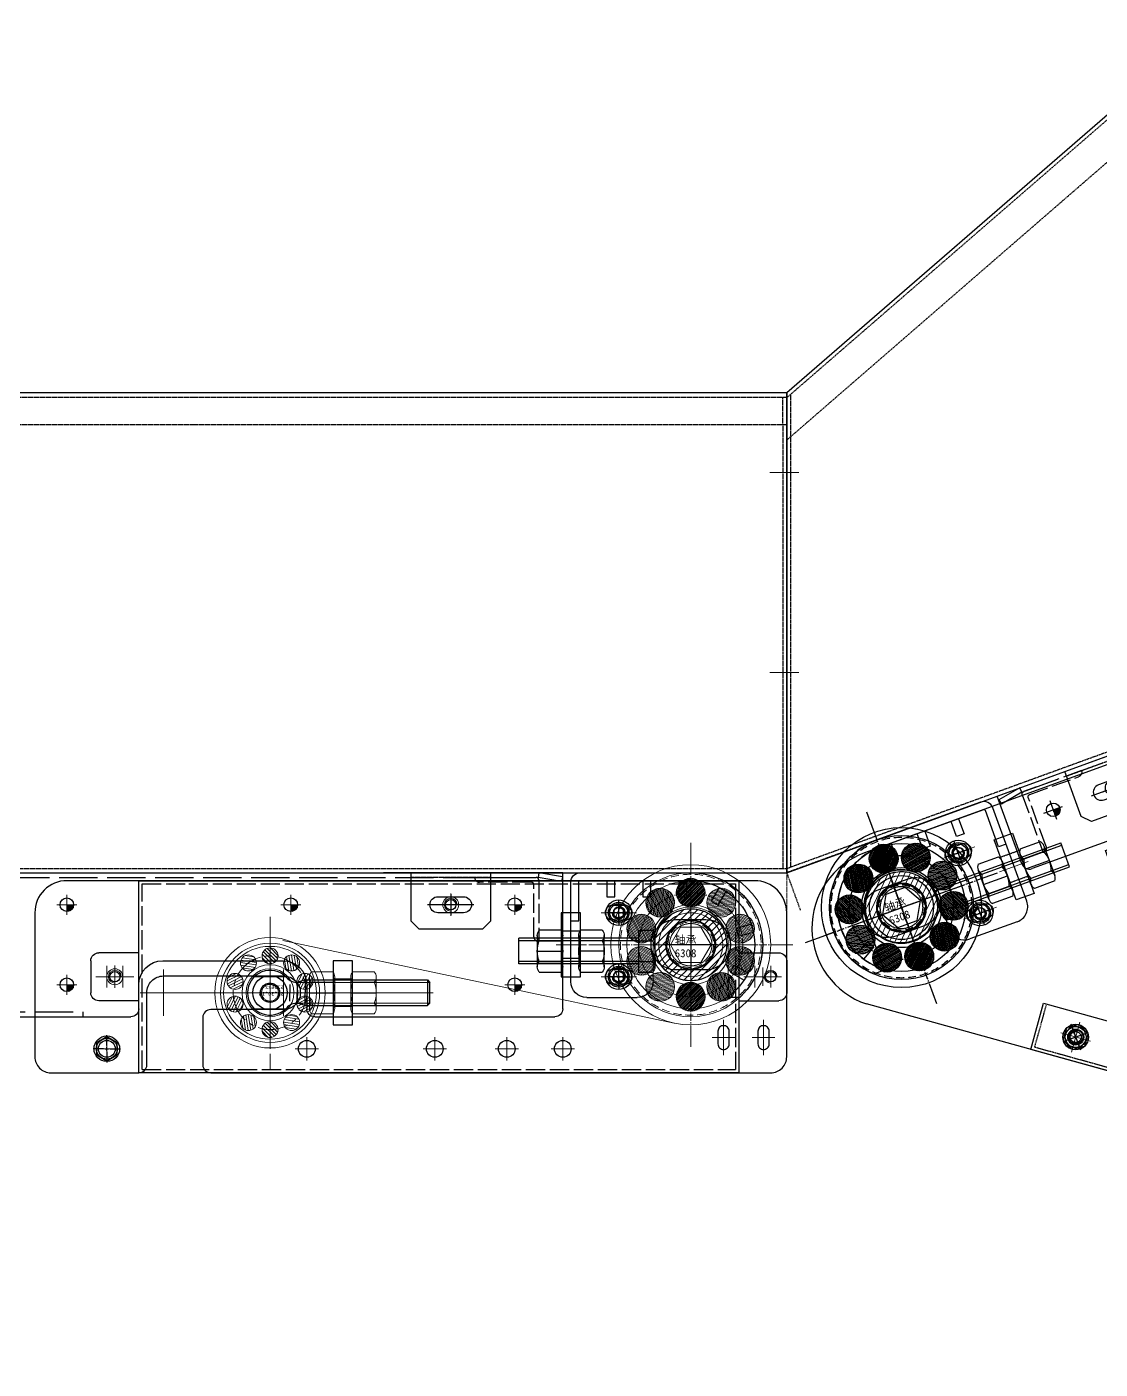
# Model space of a CAD drawing. Header units: millimetres. Extents: x 845401 to 948039, y 511594 to 550263.
# Drawn here: x 897468 to 898139, y 524000 to 524838 of the extents above; entities that cross this region are included whole.
import ezdxf

# ---------------------------------------------------------------- set-up
doc = ezdxf.new("R2010")
doc.units = ezdxf.units.MM
for name, pattern in [('ACAD_ISO02W100', [15, 12, -3]), ('CENTER', [0]), ('CENTER1', [28, 25, -1, 1, -1]), ('CENTER2', [28.575, 19.05, -3.175, 3.175, -3.175]), ('CENTERX2', [4, 2.5, -0.5, 0.5, -0.5]), ('DASHED', [0.75, 0.5, -0.25]), ('DASHED2', [0.375, 0.25, -0.125]), ('HIDDEN', [0.375, 0.25, -0.125])]:
    doc.linetypes.add(name, pattern=pattern)
for name, color, linetype in [('00', 7, 'Continuous'), ('1轮廓实线层', 7, 'Continuous'), ('21', 1, 'Continuous'), ('2细线层', 4, 'Continuous'), ('3中心线层', 1, 'CENTER'), ('CL', 7, 'Continuous'), ('虚线', 4, 'ACAD_ISO02W100')]:
    doc.layers.add(name, color=color, linetype=linetype)
for name, color, linetype, lineweight in [('A-剖-0.10mm.......SECT-L01', 255, 'Continuous', 18), ('中心线', 1, 'CENTER', 9), ('剖面线', 6, 'Continuous', 15), ('粗实线', 7, 'Continuous', 30), ('细实线', 2, 'Continuous', 18)]:
    doc.layers.add(name, color=color, linetype=linetype, lineweight=lineweight)

# ---------------------------------------------------------------- blocks, each defined once
blk = doc.blocks.new('G$C56B2856F')
at = {"linetype": 'ByBlock', "lineweight": -2}
h = blk.add_hatch(dxfattribs=at)
h.set_pattern_fill('ANSI31', color=0, scale=0.2, style=0)
h.set_pattern_definition([(45, (-3782.49265, -49905.5814), (-0.449012806, 0.449012806), [])])
h.paths.add_polyline_path([(4.25, 0), (0, 0), (0, -4.25, 0.414214)])
at = {"color": 1, "linetype": 'CENTER', "lineweight": -2, "ltscale": 3}
for p, q in [((-6.25, 0), (6.25, 0)), ((0, 6.25), (0, -6.25))]:
    blk.add_line(p, q, dxfattribs=at)
at = {"color": 0, "linetype": 'ByBlock', "lineweight": -2}
blk.add_circle((0, 0), 4.25, dxfattribs=at)
blk = doc.blocks.new('G$C93B904BA')
at = {"color": 1, "linetype": 'CENTER', "lineweight": -2, "ltscale": 3}
for p, q in [((-7, 0), (7, 0)), ((0, 7), (0, -7))]:
    blk.add_line(p, q, dxfattribs=at)
at = {"color": 0, "linetype": 'ByBlock', "lineweight": -2}
blk.add_circle((0, 0), 5, dxfattribs=at)
blk = doc.blocks.new('A$C09AA00CB')
blk.add_circle((9, 9), 4.4)
at = {"layer": '2细线层'}
blk.add_arc((9, 9), 6, 160.14479, 98.74616, dxfattribs=at)
at = {"layer": '3中心线层'}
for p, q in [((9, 0), (9, 17.99)), ((17.99, 9), (0, 9))]:
    blk.add_line(p, q, dxfattribs=at)
blk = doc.blocks.new('A$C58936E23')
at = {"color": 0, "linetype": 'ByBlock', "lineweight": -2}
for p, q in [((676, 248), (676, 272)), ((560, 226.91), (560, 238)), ((600, 226.91), (600, 238))]:
    blk.add_line(p, q, dxfattribs=at)
blk.add_lwpolyline([(859, 90), (865, 90), (865, 65), (859, 65)], close=True, dxfattribs=at)
for centre in [(420, 35), (500, 35)]:
    blk.add_circle(centre, 5, dxfattribs=at)
for centre, radius, start, end in [((50, 295), 50, 90.00588, 231.40902), ((580, 180), 51, 113.08877, 66.91123)]:
    blk.add_arc(centre, radius, start, end, dxfattribs=at)
at = {"color": 0, "linetype": 'ByBlock'}
for centre, start, end in [((671, 272), 0, 90), ((671, 248), 270, 0), ((555, 238), 0, 90), ((605, 238), 90, 180)]:
    blk.add_arc(centre, 5, start, end, dxfattribs=at)
at = {"layer": '中心线', "color": 1, "linetype": 'CENTER2', "ltscale": 8}
for p, q in [((210, 335.77), (210, 324.23)), ((560, 335.77), (560, 324.23)), ((105, 318), (105, 332)), ((204.23, 330), (215.76, 330)), ((554.23, 330), (565.76, 330)), ((60, 286.5), (60, 323.5)), ((94, 325), (116, 325)), ((32, 305), (88, 305)), ((125.23, 305), (144.17, 305)), ((105, 278), (105, 292)), ((94, 285), (116, 285)), ((245.23, 260), (216.73, 260)), ((680.77, 260), (709.26, 260)), ((765.01, 175.99), (765.01, 110.09)), ((420, 27.75), (420, 42.25)), ((500, 27.75), (500, 42.25)), ((427.25, 35), (412.75, 35)), ((507.25, 35), (492.75, 35))]:
    blk.add_line(p, q, dxfattribs=at)
at = {"layer": '中心线', "color": 1, "linetype": 'CENTER2', "ltscale": 15}
for p, q in [((680, 260), (248, 260)), ((580, 115.26), (580, 244.74)), ((644.73, 180), (515.26, 180)), ((900, 144.99), (734, 144.99))]:
    blk.add_line(p, q, dxfattribs=at)
at = {"layer": '粗实线'}
for p, q in [((900, 345), (50, 345)), ((900, 180.99), (900, 345)), ((256, 277), (671, 277)), ((251, 248), (251, 272)), ((350, 20), (18.81, 255.92)), ((555, 243), (256, 243)), ((671, 243), (605, 243)), ((765, 170.99), (890, 170.99)), ((765, 118.99), (890, 118.99)), ((900, 20), (900, 108.99)), ((350, 20), (900, 20))]:
    blk.add_line(p, q, dxfattribs=at)
for points in [[(109, 320.5), (101, 320.5, -0.414214), (96.5, 325, -0.414214), (101, 329.5), (109, 329.5, -0.414214), (113.5, 325, -0.414214)], [(50.5, 320.5), (69.5, 320.5, -0.414214), (85, 305, -0.414214), (69.5, 289.5), (50.5, 289.5, -0.414214), (35, 305, -0.414214)], [(109, 280.5), (101, 280.5, -0.414214), (96.5, 285, -0.414214), (101, 289.5), (109, 289.5, -0.414214), (113.5, 285, -0.414214)]]:
    blk.add_lwpolyline(points, format="xyb", close=True, dxfattribs=at)
for points in [[(129, 325), (141, 325), (141, 285), (129, 285)], [(192, 294.99), (198, 294.99), (198, 269.99), (192, 269.99)], [(235, 290), (223, 290), (223, 230), (235, 230)], [(691, 290), (703, 290), (703, 230), (691, 230)], [(859, 260), (865, 260), (865, 235), (859, 235)]]:
    blk.add_lwpolyline(points, close=True, dxfattribs=at)
at = {"layer": '粗实线', "linetype": 'CENTER1'}
for centre in [(210, 330), (560, 330)]:
    blk.add_circle(centre, 3.25, dxfattribs=at)
at = {"layer": '粗实线'}
for centre, radius, start, end in [((256, 272), 5, 90, 180), ((256, 248), 5, 180, 270), ((890, 180.99), 10, 270, 0), ((765, 144.99), 26, 90, 270), ((890, 108.99), 10, 0, 90)]:
    blk.add_arc(centre, radius, start, end, dxfattribs=at)
at = {"layer": '细实线', "linetype": 'CENTER1'}
for centre in [(210, 330), (560, 330)]:
    blk.add_arc(centre, 4, 180, 90, dxfattribs=at)
at = {"layer": '虚线', "linetype": 'DASHED', "ltscale": 0.5}
for p, q in [((129, 313.5), (141, 313.5)), ((129, 296.5), (141, 296.5)), ((223, 271), (235, 271)), ((703, 271), (691, 271)), ((223, 249), (235, 249)), ((703, 249), (691, 249))]:
    blk.add_line(p, q, dxfattribs=at)
at = {"color": 0, "linetype": 'ByBlock', "lineweight": -2, "extrusion": (0, 0, -1), "xscale": -1, "zscale": -1}
for name, p in [('G$C56B2856F', (-170, 330)), ('G$C56B2856F', (-450, 330)), ('G$C56B2856F', (-730, 330)), ('G$C56B2856F', (-850, 330)), ('G$C56B2856F', (-730, 280)), ('G$C56B2856F', (-850, 280)), ('G$C93B904BA', (-885, 225)), ('G$C93B904BA', (-134.72, 191.77)), ('G$C93B904BA', (-338.34, 46.72)), ('G$C93B904BA', (-885, 45)), ('G$C93B904BA', (-590, 35)), ('G$C93B904BA', (-840, 35))]:
    blk.add_blockref(name, p, dxfattribs=at)
at = {"color": 0, "linetype": 'ByBlock', "lineweight": -2}
for p in [(716.02, 176), (796.02, 176), (716.02, 96), (796.02, 96)]:
    blk.add_blockref('A$C09AA00CB', p, dxfattribs=at)
blk = doc.blocks.new('*U1538')
for p, q in [((-15.9, -9.81), (-15.9, 9.81)), ((-14.71, 13.09), (-1.19, 13.09)), ((0, 9.81), (0, -9.81)), ((-14.71, 6.54), (-1.19, 6.54)), ((-14.71, -6.54), (-1.19, -6.54)), ((-1.19, -13.08), (-14.71, -13.08))]:
    blk.add_line(p, q)
for centre, radius, start, end in [((-10.82, 9.81), 5.08, 139.9424, 220.0576), ((-5.08, 9.81), 5.08, 319.9424, 40.0576), ((2.64, 0), 18.54, 159.34022, 200.65978), ((-18.54, 0), 18.54, 339.34022, 20.65978), ((-10.82, -9.81), 5.08, 139.9424, 220.0576), ((-5.08, -9.81), 5.08, 319.9424, 40.0576)]:
    blk.add_arc(centre, radius, start, end)
at = {"layer": '3中心线层'}
blk.add_line((-15.9, 0), (0, 0), dxfattribs=at)
blk = doc.blocks.new('*U1539')
for p, q in [((0, -9.81), (0, 9.81)), ((1.19, 13.08), (14.71, 13.08)), ((15.9, 9.81), (15.9, -9.81)), ((14.71, 6.54), (1.19, 6.54)), ((14.71, -6.54), (1.19, -6.54)), ((14.71, -13.09), (1.19, -13.09))]:
    blk.add_line(p, q)
for centre, radius, start, end in [((5.08, 9.81), 5.08, 139.9424, 220.0576), ((10.82, 9.81), 5.08, 319.9424, 40.0576), ((18.54, 0), 18.54, 159.34022, 200.65978), ((-2.64, 0), 18.54, 339.34022, 20.65978), ((5.08, -9.81), 5.08, 139.9424, 220.0576), ((10.82, -9.81), 5.08, 319.9424, 40.0576)]:
    blk.add_arc(centre, radius, start, end)
at = {"layer": '3中心线层'}
blk.add_line((15.9, 0), (0, 0), dxfattribs=at)
blk = doc.blocks.new('*U1540')
at = {"layer": '1轮廓实线层'}
for p, q in [((-10, 9.81), (-10, 0)), ((0, 13.08), (-8.5, 13.08)), ((0, -13.09), (0, 13.08)), ((-10, 0), (-10, -9.81)), ((0, 6.54), (-8.5, 6.54)), ((0, 8), (75, 8)), ((0, -8), (0, 8)), ((75, -8), (75, 8)), ((0, -6.54), (-8.5, -6.54)), ((0, -8), (75, -8)), ((0, -13.09), (-8.5, -13.09))]:
    blk.add_line(p, q, dxfattribs=at)
for centre, radius, start, end in [((-5.68, 9.81), 4.32, 130.73327, 229.26673), ((5.02, 0), 15.02, 154.17392, 205.82608), ((-5.68, -9.81), 4.32, 130.73327, 229.26673)]:
    blk.add_arc(centre, radius, start, end, dxfattribs=at)
at = {"layer": '2细线层'}
for p, q in [((0, 6.4), (75, 6.4)), ((0, -6.4), (75, -6.4))]:
    blk.add_line(p, q, dxfattribs=at)
blk = doc.blocks.new('6308zza')
h = blk.add_hatch()
h.set_pattern_fill('ANSI31', color=2, scale=0.25, angle=36, style=0)
h.set_pattern_definition([(81, (37.6802, -3237.5578), (-0.78397762, 0.12416986), [])])
h.paths.add_polyline_path([(-28.1, 26.29, 1), (-10.1, 26.29, 1)])
h = blk.add_hatch()
h.set_pattern_fill('ANSI31', color=2, scale=0.25, style=0)
h.set_pattern_definition([(45, (-1872.5048, -2641.3872), (-0.561266, 0.561266), [])])
h.paths.add_polyline_path([(9, 32.5, 1), (-9, 32.5, 1)])
h = blk.add_hatch()
h.set_pattern_fill('ANSI31', color=2, scale=0.25, angle=-36, style=0)
h.set_pattern_definition([(9, (-3067.45665, -1036.2964), (-0.12416986, 0.78397762), [])])
h.paths.add_polyline_path([(10.1, 26.29, 1), (28.1, 26.29, 1)])
h = blk.add_hatch()
h.set_pattern_fill('ANSI31', color=2, scale=0.25, angle=72, style=0)
h.set_pattern_definition([(117, (1933.4727, -2597.09144), (-0.70723643, -0.36035496), [])])
h.paths.add_polyline_path([(-39.91, 10.04, 1), (-21.91, 10.04, 1)])
h = blk.add_hatch()
h.set_pattern_fill('ANSI31', color=2, scale=0.25, angle=-72, style=0)
h.set_pattern_definition([(333, (-3090.7443, 964.6244), (0.36035496, 0.70723643), [])])
h.paths.add_polyline_path([(39.91, 10.04, 1), (21.91, 10.04, 1)])
h = blk.add_hatch()
h.set_pattern_fill('ANSI31', color=2, scale=0.25, angle=108, style=0)
h.set_pattern_definition([(153, (3090.7443, -964.6244), (-0.36035496, -0.70723643), [])])
h.paths.add_polyline_path([(-39.91, -10.04, 1), (-21.91, -10.04, 1)])
h = blk.add_hatch()
h.set_pattern_fill('ANSI31', color=2, scale=0.25, angle=-108, style=0)
h.set_pattern_definition([(297, (-1933.4727, 2597.09144), (0.70723643, 0.36035496), [])])
h.paths.add_polyline_path([(39.91, -10.04, 1), (21.91, -10.04, 1)])
h = blk.add_hatch()
h.set_pattern_fill('ANSI31', color=2, scale=0.25, angle=144, style=0)
h.set_pattern_definition([(189, (3067.45665, 1036.2964), (0.12416986, -0.78397762), [])])
h.paths.add_polyline_path([(-10.1, -26.29, 1), (-28.1, -26.29, 1)])
h = blk.add_hatch()
h.set_pattern_fill('ANSI31', color=2, scale=0.25, angle=180, style=0)
h.set_pattern_definition([(225, (1872.5048, 2641.3872), (0.561266, -0.561266), [])])
h.paths.add_polyline_path([(9, -32.5, 1), (-9, -32.5, 1)])
h = blk.add_hatch()
h.set_pattern_fill('ANSI31', color=2, scale=0.25, angle=-144, style=0)
h.set_pattern_definition([(261, (-37.6802, 3237.5578), (0.78397762, -0.12416986), [])])
h.paths.add_polyline_path([(28.1, -26.29, 1), (10.1, -26.29, 1)])
at = {"color": 1, "linetype": 'CENTER2', "ltscale": 0.25}
for p, q in [((0, 50), (0, -50)), ((-50, 0), (50, 0))]:
    blk.add_line(p, q, dxfattribs=at)
at = {"color": 2}
for centre, radius in [((0, 0), 45), ((0, 0), 40), ((-19.1, 26.29), 9), ((0, 32.5), 9), ((19.1, 26.29), 9), ((-30.91, 10.04), 9), ((0, 0), 25), ((0, 0), 20), ((30.91, 10.04), 9), ((-30.91, -10.04), 9), ((30.91, -10.04), 9), ((-19.1, -26.29), 9), ((0, -32.5), 9), ((19.1, -26.29), 9)]:
    blk.add_circle(centre, radius, dxfattribs=at)
at = {"color": 1, "linetype": 'CENTER2', "ltscale": 0.25}
blk.add_circle((0, 0), 32.5, dxfattribs=at)
at = {"color": 3, "insert": (-10.02, 5.53), "char_height": 5, "width": 23.1038, "attachment_point": 1}
blk.add_mtext('{\\fSimSun|b0|i0|c134|p54;轴承}6308', dxfattribs=at)
blk = doc.blocks.new('ztt2015-05-20e')
at = {"layer": '剖面线'}
h = blk.add_hatch(dxfattribs=at)
h.set_pattern_fill('ANSI31', color=256, scale=25, style=0)
h.set_pattern_definition([(45, (-811205.8484, 604385.6305), (-2.209708691, 2.209708691), [])])
h.paths.add_polyline_path([(-7, 15.5), (-7, 22.5, 0.414214), (-29.5, 0), (-22.5, 0, -0.414214)])
h.paths.add_polyline_path([(-7, 22.5), (-7, 15.5, -0.414214), (8.5, 0), (15.5, 0, 0.414214)])
h.paths.add_polyline_path([(15.5, 0), (8.5, 0, -0.414214), (-7, -15.5), (-7, -22.5, 0.414214)])
h.paths.add_polyline_path([(-22.5, 0), (-29.5, 0, 0.414214), (-7, -22.5), (-7, -15.5, -0.414214)])
at = {"layer": '中心线'}
for p, q in [((-7, 28), (-7, -28)), ((-35, 0), (21, 0))]:
    blk.add_line(p, q, dxfattribs=at)
at = {"layer": '粗实线', "color": 0}
for radius in [22.5, 15.5]:
    blk.add_circle((-7, 0), radius, dxfattribs=at)
blk = doc.blocks.new('A$C20566805')
at = {"color": 1, "linetype": 'CENTERX2'}
for p, q in [((26, 0), (26, 52)), ((0, 26), (52, 26))]:
    blk.add_line(p, q, dxfattribs=at)
at = {"color": 0}
blk.add_lwpolyline([(19.65, 37), (13.3, 26), (19.65, 15), (32.35, 15), (38.7, 26), (32.35, 37)], close=True, dxfattribs=at)
for radius in [22.5, 15]:
    blk.add_circle((26, 26), radius, dxfattribs=at)
at = {"color": 4, "linetype": 'DASHED2'}
blk.add_circle((26, 26), 13.25, dxfattribs=at)
blk = doc.blocks.new('gzsf1234-0o9u')
at = {"color": 1, "linetype": 'CENTER2'}
for p, q in [((11.89, 46.73), (11.89, -80.78)), ((11.89, 0.48), (11.89, -34.52)), ((-51.86, -17.02), (75.65, -17.02)), ((-8.61, -17.02), (32.39, -17.02))]:
    blk.add_line(p, q, dxfattribs=at)
for radius in [50, 20]:
    blk.add_circle((11.89, -17.02), radius)
at = {"color": 4, "linetype": 'HIDDEN', "ltscale": 20}
for radius in [44, 22.5, 15, 14.25]:
    blk.add_circle((11.89, -17.02), radius, dxfattribs=at)
blk.add_blockref('6308zza', (11.89, -17.02))
at = {"color": 0}
for name, p in [('ztt2015-05-20e', (18.89, -17.02)), ('A$C20566805', (-14.11, -43.02))]:
    blk.add_blockref(name, p, dxfattribs=at)
blk = doc.blocks.new('A$C040F782D12')
for p, q in [((862828.36, -655715.14), (862866.86, -655715.14)), ((862828.36, -655715.14), (862828.36, -655715.14)), ((862863.86, -655718.14), (862831.36, -655718.14)), ((862868.36, -655716.64), (862868.36, -655755.14)), ((862865.36, -655752.14), (862865.36, -655719.64)), ((862868.36, -655755.14), (862868.36, -655755.14))]:
    blk.add_line(p, q)
for centre, radius, start, end in [((862831.36, -655715.14), 3, 180, 270), ((862863.86, -655719.64), 1.5, 0, 90), ((862866.86, -655716.64), 1.5, 0, 90), ((862868.36, -655752.14), 3, 180, 270)]:
    blk.add_arc(centre, radius, start, end)
blk = doc.blocks.new('A$C433C1705')
at = {"layer": '虚线', "ltscale": 5}
blk.add_blockref('A$C040F782D12', (-862828.36, 655755.14), dxfattribs=at)
blk = doc.blocks.new('A$C13691031')
at = {"layer": '虚线'}
for p, q in [((5, 40), (5, 18)), ((8, 40), (8, 18)), ((52, 18), (52, 40)), ((55, 18), (55, 40)), ((8, 18), (52, 18)), ((8, 15), (52, 15))]:
    blk.add_line(p, q, dxfattribs=at)
for centre, start, end in [((8, 18), 180, 270), ((52, 18), 270, 0)]:
    blk.add_arc(centre, 3, start, end, dxfattribs=at)
blk = doc.blocks.new('A$C2CE218CC')
at = {"layer": '中心线', "ltscale": 4}
for p, q in [((810, 75.18), (810, 88.82)), ((1110, 75.18), (1110, 88.82)), ((803.18, 82), (816.82, 82)), ((1103.18, 82), (1116.82, 82)), ((810, 30.18), (810, 43.82)), ((1110, 30.18), (1110, 43.82)), ((803.18, 37), (816.82, 37)), ((1103.18, 37), (1116.82, 37))]:
    blk.add_line(p, q, dxfattribs=at)
at = {"layer": '中心线', "ltscale": 3}
for p, q in [((1279.5, 42), (1260.5, 42)), ((1270, 48.5), (1270, 35.5)), ((1329.5, 42), (1310.5, 42)), ((1320, 48.5), (1320, 35.5))]:
    blk.add_line(p, q, dxfattribs=at)
at = {"layer": '中心线', "ltscale": 2}
for p, q in [((910, 10), (910, 17)), ((1110, 10), (1110, 17)), ((1285, 10), (1285, 17))]:
    blk.add_line(p, q, dxfattribs=at)
at = {"layer": '粗实线'}
for p, q in [((0, 102), (1360, 102)), ((0, 57), (0, 102)), ((1360, 12), (1360, 102)), ((540, 52), (5, 52)), ((545, 47), (545, 17)), ((550, 12), (1360, 12))]:
    blk.add_line(p, q, dxfattribs=at)
for points in [[(1273, 46.5), (1267, 46.5, 0.414214), (1262.5, 42), (1262.5, 42, 0.414214), (1267, 37.5), (1273, 37.5, 0.414214), (1277.5, 42), (1277.5, 42, 0.414214)], [(1323, 46.5), (1317, 46.5, 0.414214), (1312.5, 42), (1312.5, 42, 0.414214), (1317, 37.5), (1323, 37.5, 0.414214), (1327.5, 42), (1327.5, 42, 0.414214)]]:
    blk.add_lwpolyline(points, format="xyb", close=True, dxfattribs=at)
for centre in [(810, 82), (1110, 82), (810, 37), (1110, 37)]:
    blk.add_circle(centre, 4.5, dxfattribs=at)
for centre, start, end in [((5, 57), 180, 270), ((540, 47), 0, 90), ((550, 17), 180, 270)]:
    blk.add_arc(centre, 5, start, end, dxfattribs=at)
at = {"layer": '虚线', "ltscale": 2}
for p, q in [((15, 102), (0.23, 99.4)), ((15.26, 99), (15, 102)), ((1344.74, 99), (1345.01, 102)), ((1345.01, 102), (1359.78, 99.4)), ((0.23, 99.4), (0.75, 96.44)), ((15.26, 99), (0.75, 96.44)), ((15.26, 99), (1345, 99)), ((1344.74, 99), (1359.26, 96.44)), ((1359.78, 99.4), (1359.26, 96.44)), ((660, 15), (660, 12)), ((660, 15), (1360, 15)), ((904.25, 12), (904.25, 15)), ((915.75, 12), (915.75, 15)), ((1104.25, 12), (1104.25, 15)), ((1115.75, 12), (1115.75, 15)), ((1279.25, 12), (1279.25, 15)), ((1290.75, 12), (1290.75, 15))]:
    blk.add_line(p, q, dxfattribs=at)
at = {"layer": '虚线'}
for p, q in [((1295, 99), (1295, 77)), ((1298, 99), (1298, 77)), ((1342, 77), (1342, 99)), ((1345, 77), (1345, 99)), ((1298, 77), (1342, 77)), ((1298, 74), (1342, 74))]:
    blk.add_line(p, q, dxfattribs=at)
for centre, start, end in [((1298, 77), 180, 270), ((1342, 77), 270, 0)]:
    blk.add_arc(centre, 3, start, end, dxfattribs=at)
at = {"color": 0, "linetype": 'ByBlock', "lineweight": -2}
for name, p in [('G$C56B2856F', (30, 82)), ('G$C93B904BA', (70, 82)), ('G$C56B2856F', (310, 82)), ('G$C93B904BA', (420, 82)), ('G$C56B2856F', (590, 82)), ('G$C56B2856F', (710, 82)), ('G$C56B2856F', (590, 32)), ('G$C56B2856F', (710, 32))]:
    blk.add_blockref(name, p, dxfattribs=at)
at = {"layer": '虚线', "ltscale": 2, "xscale": -1}
blk.add_blockref('A$C433C1705', (55, 59), dxfattribs=at)
at = {"layer": '虚线', "ltscale": 2}
for p in [(330, 59), (830, 59)]:
    blk.add_blockref('A$C13691031', p, dxfattribs=at)
blk = doc.blocks.new('M8LMDS')
at = {"layer": '中心线', "ltscale": 2.5}
for p, q in [((0, 9.69), (0, -9.69)), ((-9.69, 0), (9.69, 0))]:
    blk.add_line(p, q, dxfattribs=at)
at = {"layer": '虚线', "color": 2}
blk.add_lwpolyline([(-4.04, 7), (-8.08, 0), (-4.04, -7), (4.04, -7), (8.08, 0), (4.04, 7)], close=True, dxfattribs=at)
at = {"layer": '虚线', "color": 2, "ltscale": 10}
blk.add_circle((0, 0), 3.4, dxfattribs=at)
blk.add_arc((0, 0), 4, 0, 270, dxfattribs=at)
blk = doc.blocks.new('G$C99142C59')
at = {"layer": '中心线', "color": 1, "linetype": 'CENTER2', "ltscale": 5}
for p, q in [((-8, 0), (8, 0)), ((0, -8), (0, 8))]:
    blk.add_line(p, q, dxfattribs=at)
at = {"layer": '粗实线'}
blk.add_circle((0, 0), 4.5, dxfattribs=at)
blk.add_blockref('M8LMDS', (0, 0))
blk = doc.blocks.new('G$CC7797B18')
at = {"color": 0, "linetype": 'ByBlock', "lineweight": -2, "xscale": -1, "rotation": 270}
blk.add_blockref('G$C99142C59', (0, 0), dxfattribs=at)
blk = doc.blocks.new('A$C38D108FB')
at = {"layer": '粗实线'}
blk.add_lwpolyline([(0, 325), (30, 325), (30, 25), (0, 25)], close=True, dxfattribs=at)
at = {"layer": '虚线', "linetype": 'DASHED'}
blk.add_lwpolyline([(0, 323), (28, 323), (28, 27), (0, 27)], dxfattribs=at)
at = {"color": 0, "linetype": 'ByBlock', "lineweight": -2, "rotation": 90}
blk.add_blockref('G$CC7797B18', (15, 300), dxfattribs=at)
at = {"color": 0, "linetype": 'ByBlock', "lineweight": -2, "xscale": -1, "rotation": 90}
blk.add_blockref('G$CC7797B18', (15, 50), dxfattribs=at)
blk = doc.blocks.new('护套')
for p, q in [((-23.5, 0), (-23.5, -33)), ((23.5, 0), (23.5, -23))]:
    blk.add_line(p, q)
blk.add_arc((0, 0), 23.5, 0, 180)
at = {"layer": '00', "ltscale": 0.08}
for centre in [(45, 20), (45, -20)]:
    blk.add_circle(centre, 3.5, dxfattribs=at)
at = {"layer": '00', "color": 4, "ltscale": 0.08}
for centre in [(45, 20), (45, -20)]:
    blk.add_arc(centre, 4, 90, 0, dxfattribs=at)
at = {"layer": '1轮廓实线层'}
for p, q in [((69, 45), (0, 45)), ((75, -23), (75, 39)), ((65, -33), (33.5, -33))]:
    blk.add_line(p, q, dxfattribs=at)
blk.add_lwpolyline([(75, 15), (70, 15), (70, 39, 0.414214), (69, 40), (0, 40, 0.72668), (-23.5, -32.37, 0.72668)], format="xyb", dxfattribs=at)
for centre, radius, start, end in [((0, 0), 45, 90, 227.16657), ((69, 39), 6, 0, 90), ((33.5, -23), 10, 180, 270), ((65, -23), 10, 270, 0)]:
    blk.add_arc(centre, radius, start, end, dxfattribs=at)
at = {"layer": '3中心线层'}
for p, q in [((45, 14), (45, 26)), ((38.37, 20), (51.63, 20)), ((0, 16.74), (0, -16.74)), ((-16.74, 0), (16.74, 0)), ((45, -26), (45, -14)), ((38.37, -20), (51.63, -20))]:
    blk.add_line(p, q, dxfattribs=at)
at = {"layer": 'CL', "ltscale": 0.08}
blk.add_line((-30.59, -33), (-23.5, -33), dxfattribs=at)
for points in [[(-17.8, 35.82), (-12.83, 27.23), (-17.17, 24.73), (-22.13, 33.32)], [(7.5, 40), (7.5, 30), (2.5, 30), (2.5, 40)], [(30, 40), (30, 30), (25, 30), (25, 40)], [(52.5, 40), (52.5, 30), (47.5, 30), (47.5, 40)], [(-37.91, 12.75), (-28.33, 10.18), (-29.62, 5.35), (-39.21, 7.92)], [(-35.82, -17.8), (-27.23, -12.83), (-24.73, -17.17), (-33.32, -22.13)]]:
    blk.add_lwpolyline(points, dxfattribs=at)
blk = doc.blocks.new('OHM08')
at = {"layer": '21', "linetype": 'Continuous'}
for p, q in [((-2, 0), (-7.5, 0)), ((-1, 0), (1, 0)), ((0, 2), (0, 7.5)), ((0, -1), (0, 1)), ((2, 0), (7.5, 0)), ((0, -2), (0, -7.5))]:
    blk.add_line(p, q, dxfattribs=at)
blk.add_lwpolyline([(3, 1.73), (0, 3.46), (-3, 1.73), (-3, -1.73), (0, -3.46), (3, -1.73)], close=True, dxfattribs=at)
for radius in [6.5, 5.63]:
    blk.add_circle((0, 0), radius, dxfattribs=at)
blk = doc.blocks.new('A$C31E67C0F')
at = {"layer": '21', "linetype": 'Continuous'}
blk.add_circle((8, 8), 8, dxfattribs=at)
at = {"linetype": 'Continuous'}
blk.add_blockref('OHM08', (8, 8), dxfattribs=at)
blk = doc.blocks.new('OBM08')
at = {"layer": '21', "linetype": 'Continuous'}
for p, q in [((0, 2), (0, 8.51)), ((-2, 0), (-8.51, 0)), ((-1, 0), (1, 0)), ((0, -1), (0, 1)), ((2, 0), (8.51, 0)), ((0, -2), (0, -8.51))]:
    blk.add_line(p, q, dxfattribs=at)
blk.add_lwpolyline([(6.5, 3.75), (0, 7.51), (-6.5, 3.75), (-6.5, -3.75), (0, -7.51), (6.5, -3.75)], close=True, dxfattribs=at)
blk.add_circle((0, 0), 6.5, dxfattribs=at)
blk = doc.blocks.new('A$C3BFB7E3F')
at = {"layer": '21', "linetype": 'Continuous'}
blk.add_circle((8.51, 8.51), 8, dxfattribs=at)
at = {"linetype": 'Continuous'}
blk.add_blockref('OBM08', (8.51, 8.51), dxfattribs=at)
blk = doc.blocks.new('A$C51416CBA')
at = {"color": 6, "linetype": 'DASHED', "lineweight": -2}
blk.add_lwpolyline([(66.5, 355), (6.5, 355), (6.5, 330)], dxfattribs=at)
blk.add_lwpolyline([(66.5, 355), (6.5, 355), (6.5, 330)], dxfattribs=at)
blk.add_lwpolyline([(66.5, 355), (6.5, 355), (6.5, 330)], dxfattribs=at)
at = {"color": 0, "linetype": 'ByBlock', "lineweight": -2}
blk.add_circle((66.5, 310), 50, dxfattribs=at)
at = {"color": 0}
blk.add_circle((66.5, 311.01), 23, dxfattribs=at)
blk.add_blockref('gzsf1234-0o9u', (54.61, 327.02))
at = {"extrusion": (0, 0, -1), "xscale": -1, "zscale": -1}
blk.add_blockref('护套', (-66.5, 310), dxfattribs=at)
at = {"color": 0, "linetype": 'ByBlock', "lineweight": -2}
blk.add_blockref('A$C2CE218CC', (146.5, 253), dxfattribs=at)
at = {"linetype": 'CENTER', "lineweight": -2}
blk.add_blockref('A$C58936E23', (6.5, 5), dxfattribs=at)
at = {"color": 0, "linetype": 'ByBlock', "lineweight": -2, "rotation": 234.5361251761038}
blk.add_blockref('A$C38D108FB', (109.2, 238), dxfattribs=at)
at = {"layer": '1轮廓实线层'}
for name, p in [('*U1540', (98.94, 306)), ('*U1538', (135.5, 306)), ('*U1539', (147.5, 306))]:
    blk.add_blockref(name, p, dxfattribs=at)
at = {"layer": '21', "linetype": 'Continuous'}
for name, p in [('A$C31E67C0F', (103.5, 322)), ('A$C31E67C0F', (103.5, 282)), ('A$C3BFB7E3F', (132.71, 188.26))]:
    blk.add_blockref(name, p, dxfattribs=at)
blk = doc.blocks.new('A$Cb0f5567f')
at = {"layer": '粗实线'}
for p, q in [((0, 95.23, -1976.07), (112, 95.23, -1976.07)), ((0, 10.23, -1976.07), (0, 95.23, -1976.07)), ((2520, 95.23, -1976.07), (112, 95.23, -1976.07)), ((250, 40.23, -1976.07), (175, 40.23, -1976.07)), ((160, 25.23, -1976.07), (160, 10.23, -1976.07)), ((265, 10.23, -1976.07), (265, 25.23, -1976.07)), ((155, 5.23, -1976.07), (5, 5.23, -1976.07)), ((1970, 5.23, -1976.07), (270, 5.23, -1976.07))]:
    blk.add_line(p, q, dxfattribs=at)
for centre, radius, start, end in [((175, 25.23, -1976.07), 15, 90, 180), ((250, 25.23, -1976.07), 15, 0, 90), ((5, 10.23, -1976.07), 5, 180, 270), ((155, 10.23, -1976.07), 5, 270, 0), ((270, 10.23, -1976.07), 5, 180, 270)]:
    blk.add_arc(centre, radius, start, end, dxfattribs=at)
at = {"layer": '虚线', "ltscale": 2}
for p, q in [((0.23, 92.63, -1976.07), (15, 95.23, -1976.07)), ((0.23, 92.63, -1976.07), (0.75, 89.67, -1976.07)), ((15, 95.23, -1976.07), (15.26, 92.23, -1976.07)), ((0.75, 89.67, -1976.07), (15.26, 92.23, -1976.07)), ((2504.74, 92.23, -1976.07), (15.26, 92.23, -1976.07)), ((300, 8.23, -1976.07), (300, 5.23, -1976.07)), ((1860, 8.23, -1976.07), (300, 8.23, -1976.07))]:
    blk.add_line(p, q, dxfattribs=at)
at = {"color": 0, "linetype": 'ByBlock', "lineweight": -2, "xscale": -1}
for name, p in [('G$C56B2856F', (30, 75.23, -1976.07)), ('G$C93B904BA', (70, 75.23, -1976.07)), ('G$C56B2856F', (170, 75.23, -1976.07)), ('G$C56B2856F', (310, 75.23, -1976.07)), ('G$C93B904BA', (280, 30.23, -1976.07)), ('G$C56B2856F', (30, 25.23, -1976.07)), ('G$C56B2856F', (310, 25.23, -1976.07))]:
    blk.add_blockref(name, p, dxfattribs=at)
at = {"layer": '虚线', "ltscale": 2, "xscale": -1}
blk.add_blockref('A$C433C1705', (55.02, 52.23, -1976.07), dxfattribs=at)
blk = doc.blocks.new('6206zzswe')
h = blk.add_hatch()
h.set_pattern_fill('ANSI31', color=2, scale=0.5, angle=36, style=0)
h.set_pattern_definition([(81, (177.6857, -3168.0321), (-1.56795524, 0.2483397), [])])
h.paths.add_polyline_path([(-8.52, 13.85, 1), (-18.52, 13.85, 1)])
h = blk.add_hatch()
h.set_pattern_fill('ANSI31', color=2, scale=0.5, style=0)
h.set_pattern_definition([(45, (-1715.575, -2668.3415), (-1.122532, 1.122532), [])])
h.paths.add_polyline_path([(5, 18.24, -1), (-5, 18.24, -1)])
h = blk.add_hatch()
h.set_pattern_fill('ANSI31', color=2, scale=0.5, angle=-36, style=0)
h.set_pattern_definition([(9, (-2953.5444, -1151.2526), (-0.2483397, 1.56795524), [])])
h.paths.add_polyline_path([(18.52, 13.85, 1), (8.52, 13.85, 1)])
h = blk.add_hatch()
h.set_pattern_fill('ANSI31', color=2, scale=0.5, angle=72, style=0)
h.set_pattern_definition([(117, (2003.0765, -2459.4595), (-1.41447286, -0.7207099), [])])
h.paths.add_polyline_path([(-16.87, 2.35, 1), (-26.87, 2.35, 1)])
h = blk.add_hatch()
h.set_pattern_fill('ANSI31', color=2, scale=0.5, angle=-72, style=0)
h.set_pattern_definition([(333, (-3063.3602, 803.7582), (0.7207099, 1.41447286), [])])
h.paths.add_polyline_path([(26.87, 2.35, 1), (16.87, 2.35, 1)])
h = blk.add_hatch()
h.set_pattern_fill('ANSI31', color=2, scale=0.5, angle=108, style=0)
h.set_pattern_definition([(153, (3063.3602, -813.2744), (-0.7207099, -1.41447286), [])])
h.paths.add_polyline_path([(-16.87, -11.87, 1), (-26.87, -11.87, 1)])
h = blk.add_hatch()
h.set_pattern_fill('ANSI31', color=2, scale=0.5, angle=-108, style=0)
h.set_pattern_definition([(297, (-2003.0765, 2449.9433), (1.41447286, 0.7207099), [])])
h.paths.add_polyline_path([(26.87, -11.87, 1), (16.87, -11.87, 1)])
h = blk.add_hatch()
h.set_pattern_fill('ANSI31', color=2, scale=0.5, angle=144, style=0)
h.set_pattern_definition([(189, (2953.5444, 1141.7364), (0.2483397, -1.56795524), [])])
h.paths.add_polyline_path([(-8.52, -23.37, 1), (-18.52, -23.37, 1)])
h = blk.add_hatch()
h.set_pattern_fill('ANSI31', color=2, scale=0.5, angle=180, style=0)
h.set_pattern_definition([(225, (1715.575, 2658.8253), (1.122532, -1.122532), [])])
h.paths.add_polyline_path([(5, -27.76, 1), (-5, -27.76, 1)])
h = blk.add_hatch()
h.set_pattern_fill('ANSI31', color=2, scale=0.5, angle=-144, style=0)
h.set_pattern_definition([(261, (-177.6857, 3158.5158), (1.56795524, -0.2483397), [])])
h.paths.add_polyline_path([(18.52, -23.37, 1), (8.52, -23.37, 1)])
at = {"color": 1, "linetype": 'CENTER2'}
for p, q in [((0, 30.24), (0, -39.76)), ((-35, -4.76), (35, -4.76))]:
    blk.add_line(p, q, dxfattribs=at)
at = {"color": 2}
for centre, radius in [((0, -4.76), 31), ((-13.52, 13.85), 5), ((0, 18.24), 5), ((13.52, 13.85), 5), ((0, -4.76), 15), ((-21.87, 2.35), 5), ((21.87, 2.35), 5), ((-21.87, -11.87), 5), ((21.87, -11.87), 5), ((-13.52, -23.37), 5), ((0, -27.76), 5), ((13.52, -23.37), 5)]:
    blk.add_circle(centre, radius, dxfattribs=at)
at = {"color": 1, "linetype": 'CENTER2'}
blk.add_circle((0, -4.76), 23, dxfattribs=at)
at = {"insert": (-8.63, 0), "char_height": 2.5, "width": 24.3305, "attachment_point": 1}
blk.add_mtext('6206zz\\P62*30*16', dxfattribs=at)
blk = doc.blocks.new('GZSF2199')
at = {"color": 1, "linetype": 'CENTER2'}
for p, q in [((19.31, 30.09), (19.31, -64.91)), ((-28.19, -17.41), (66.81, -17.41))]:
    blk.add_line(p, q, dxfattribs=at)
for p, q in [((8.13, -7.41), (30.49, -7.41)), ((8.13, -27.41), (30.49, -27.41))]:
    blk.add_line(p, q)
for radius in [34.5, 29, 15]:
    blk.add_circle((19.31, -17.41), radius)
at = {"color": 0}
for radius in [31, 17.5]:
    blk.add_circle((19.31, -17.41), radius, dxfattribs=at)
at = {"color": 4, "linetype": 'DASHED'}
for radius in [6, 5.25]:
    blk.add_circle((19.31, -17.41), radius, dxfattribs=at)
blk.add_blockref('6206zzswe', (19.31, -12.65))
blk = doc.blocks.new('A$C18442082')
at = {"layer": '中心线', "ltscale": 4}
for p, q in [((-1.82, 60), (11.82, 60)), ((5, 53.18), (5, 66.82)), ((21.82, 60), (8.18, 60)), ((15, 53.18), (15, 66.82)), ((15, 53.18), (15, 66.82)), ((403.18, 60), (416.82, 60)), ((410, 53.18), (410, 66.81)), ((426.82, 60), (413.18, 60)), ((420, 53.18), (420, 66.81)), ((420, 53.18), (420, 66.81))]:
    blk.add_line(p, q, dxfattribs=at)
at = {"layer": '中心线', "ltscale": 0.25}
blk.add_line((10, 65.77), (10, 54.23), dxfattribs=at)
at = {"layer": '粗实线'}
for p, q in [((-5, 70), (-5, 50)), ((25, 75), (0, 75)), ((400, 75), (425, 75)), ((430, 70), (430, 50)), ((25, 45), (0, 45)), ((400, 45), (425, 45))]:
    blk.add_line(p, q, dxfattribs=at)
blk.add_lwpolyline([(380, 120), (45, 120), (25, 120), (25, 0), (400, 0), (400, 120)], close=True, dxfattribs=at)
for centre, start, end in [((0, 70), 90, 180), ((425, 70), 0, 90), ((0, 50), 180, 270), ((425, 50), 270, 0)]:
    blk.add_arc(centre, 5, start, end, dxfattribs=at)
at = {"layer": '虚线'}
blk.add_line((398, 2), (27, 2), dxfattribs=at)
blk.add_lwpolyline([(398, 2), (398, 118), (368.76, 118), (46.24, 118), (27, 118), (27, 2)], dxfattribs=at)
blk = doc.blocks.new('A$C2647088C')
at = {"layer": '1轮廓实线层'}
for p, q in [((31, 20.4), (31.52, 20.4)), ((26.32, 8.8), (26.32, 14)), ((31, 7.6), (31, 14)), ((36, 6), (36, 14)), ((31, 7.6), (31.52, 7.6))]:
    blk.add_line(p, q, dxfattribs=at)
at = {"layer": '中心线'}
for p, q in [((14, 27.34), (14, 0.61)), ((3.63, 14), (115.93, 14))]:
    blk.add_line(p, q, dxfattribs=at)
at = {"layer": '粗实线'}
for p, q in [((26.32, 19.2), (26.32, 14)), ((36, 22), (31, 20.4)), ((31, 20.4), (31, 14)), ((36, 22), (112.4, 22)), ((36, 22), (36, 14)), ((112.4, 22), (114, 20.4)), ((112.4, 22), (112.4, 6)), ((114, 7.6), (114, 20.4)), ((36, 6), (31, 7.6)), ((36, 6), (112.4, 6)), ((112.4, 6), (114, 7.6))]:
    blk.add_line(p, q, dxfattribs=at)
for radius in [10.72, 6]:
    blk.add_circle((14, 14), radius, dxfattribs=at)
for centre, radius, start, end in [((14, 14), 14, 43.10468, 316.89532), ((31.52, 30.4), 10, 223.10467, 270), ((31.52, -2.4), 10, 90, 136.89533)]:
    blk.add_arc(centre, radius, start, end, dxfattribs=at)
at = {"layer": '细实线'}
for p, q in [((114, 20.4), (31, 20.4)), ((114, 7.6), (31, 7.6))]:
    blk.add_line(p, q, dxfattribs=at)
blk = doc.blocks.new('DSFGDFG')
for p, q in [((1135.47, 2994.2), (1135.47, 3013.83)), ((1136.67, 3017.1), (1150.18, 3017.1)), ((1136.67, 3010.56), (1150.18, 3010.56)), ((1151.37, 3013.83), (1151.37, 2994.2)), ((1136.67, 2997.47), (1150.18, 2997.47)), ((1150.18, 2990.93), (1136.67, 2990.93))]:
    blk.add_line(p, q)
for centre, radius, start, end in [((1140.56, 3013.83), 5.08, 139.9424, 220.0576), ((1154.02, 3004.02), 18.54, 159.34022, 200.65978), ((1146.29, 3013.83), 5.08, 319.9424, 40.0576), ((1132.83, 3004.02), 18.54, 339.34022, 20.65978), ((1140.56, 2994.2), 5.08, 139.9424, 220.0576), ((1146.29, 2994.2), 5.08, 319.9424, 40.0576)]:
    blk.add_arc(centre, radius, start, end)
at = {"layer": '3中心线层'}
blk.add_line((1135.47, 3004.02), (1151.37, 3004.02), dxfattribs=at)
blk = doc.blocks.new('*U1635')
for p, q in [((-15.9, -9.81), (-15.9, 9.81)), ((-14.71, 13.09), (-1.19, 13.09)), ((0, 9.81), (0, -9.81)), ((-14.71, 6.54), (-1.19, 6.54)), ((-14.71, -6.54), (-1.19, -6.54)), ((-1.19, -13.08), (-14.71, -13.08))]:
    blk.add_line(p, q)
for centre, radius, start, end in [((-10.82, 9.81), 5.08, 139.9424, 220.0576), ((-5.08, 9.81), 5.08, 319.9424, 40.0576), ((2.64, 0), 18.54, 159.34022, 200.65978), ((-18.54, 0), 18.54, 339.34022, 20.65978), ((-10.82, -9.81), 5.08, 139.9424, 220.0576), ((-5.08, -9.81), 5.08, 319.9424, 40.0576)]:
    blk.add_arc(centre, radius, start, end)
at = {"layer": '3中心线层'}
blk.add_line((-15.9, 0), (0, 0), dxfattribs=at)
blk = doc.blocks.new('*U1636')
for p, q in [((0, -9.81), (0, 9.81)), ((1.19, 13.08), (14.71, 13.08)), ((15.9, 9.81), (15.9, -9.81)), ((14.71, 6.54), (1.19, 6.54)), ((14.71, -6.54), (1.19, -6.54)), ((14.71, -13.09), (1.19, -13.09))]:
    blk.add_line(p, q)
for centre, radius, start, end in [((5.08, 9.81), 5.08, 139.9424, 220.0576), ((10.82, 9.81), 5.08, 319.9424, 40.0576), ((18.54, 0), 18.54, 159.34022, 200.65978), ((-2.64, 0), 18.54, 339.34022, 20.65978), ((5.08, -9.81), 5.08, 139.9424, 220.0576), ((10.82, -9.81), 5.08, 319.9424, 40.0576)]:
    blk.add_arc(centre, radius, start, end)
at = {"layer": '3中心线层'}
blk.add_line((15.9, 0), (0, 0), dxfattribs=at)
blk = doc.blocks.new('*U1637')
at = {"layer": '1轮廓实线层'}
for p, q in [((-10, 9.81), (-10, 0)), ((0, 13.08), (-8.5, 13.08)), ((0, -13.09), (0, 13.08)), ((-10, 0), (-10, -9.81)), ((0, 6.54), (-8.5, 6.54)), ((0, 8), (75, 8)), ((0, -8), (0, 8)), ((75, -8), (75, 8)), ((0, -6.54), (-8.5, -6.54)), ((0, -8), (75, -8)), ((0, -13.09), (-8.5, -13.09))]:
    blk.add_line(p, q, dxfattribs=at)
for centre, radius, start, end in [((-5.68, 9.81), 4.32, 130.73327, 229.26673), ((5.02, 0), 15.02, 154.17392, 205.82608), ((-5.68, -9.81), 4.32, 130.73327, 229.26673)]:
    blk.add_arc(centre, radius, start, end, dxfattribs=at)
at = {"layer": '2细线层'}
for p, q in [((0, 6.4), (75, 6.4)), ((0, -6.4), (75, -6.4))]:
    blk.add_line(p, q, dxfattribs=at)
blk = doc.blocks.new('A$C57506761')
at = {"color": 0, "linetype": 'ByBlock', "lineweight": -2}
for centre in [(45, 19), (170, 19), (250, 19), (295, 19), (330, 19)]:
    blk.add_circle(centre, 5.25, dxfattribs=at)
at = {"layer": '中心线'}
for p, q in [((20, 114.77), (20, 103.23)), ((160, 114.77), (160, 103.23)), ((260, 114.77), (260, 103.23)), ((300, 114.77), (300, 103.23)), ((365, 97), (365, 111)), ((25.76, 109), (14.23, 109)), ((165.76, 109), (154.23, 109)), ((265.76, 109), (254.23, 109)), ((305.76, 109), (294.23, 109)), ((376, 104), (354, 104)), ((410, 65.5), (410, 102.5)), ((344.77, 84), (325.82, 84)), ((438, 84), (382, 84)), ((50, 69.77), (50, 58.23)), ((80.5, 39.5), (80.5, 68.5)), ((155.5, 39.5), (155.5, 68.5)), ((365, 57), (365, 71)), ((460, 69.77), (460, 58.23)), ((25.76, 59), (14.23, 59)), ((20, 64.77), (20, 53.23)), ((55.76, 64), (44.23, 64)), ((305.76, 59), (294.23, 59)), ((300, 64.77), (300, 53.23)), ((376, 64), (354, 64)), ((465.76, 64), (454.23, 64)), ((170.5, 54), (65.89, 54)), ((67, 54), (171.61, 54)), ((202.27, 54), (183.32, 54)), ((430.5, 37), (430.5, 15)), ((455.5, 37), (455.5, 15)), ((45, 26.25), (45, 11.75)), ((170, 26.25), (170, 11.75)), ((250, 26.25), (250, 11.75)), ((295, 26.25), (295, 11.75)), ((330, 26.25), (330, 11.75)), ((437.5, 26), (423.5, 26)), ((462.5, 26), (448.5, 26)), ((52.25, 19), (37.75, 19)), ((177.25, 19), (162.75, 19)), ((257.25, 19), (242.75, 19)), ((302.25, 19), (287.75, 19)), ((337.25, 19), (322.75, 19))]:
    blk.add_line(p, q, dxfattribs=at)
at = {"layer": '粗实线'}
blk.add_lwpolyline([(70, 54, -0.414214), (80.5, 64.5), (155.5, 64.5, -0.414214), (166, 54, -0.414214), (155.5, 43.5), (110, 43.5, 0.414214), (105, 38.5), (105, 9, 0.414214), (110, 4), (460, 4, 0.414214), (470, 14), (470, 104, 0.414214), (450, 124), (20, 124, 0.414214), (0, 104), (0, 14, 0.414214), (10, 4), (65, 4, 0.414214), (70, 9), (70, 54)], format="xyb", dxfattribs=at)
for points in [[(341, 104), (329, 104), (329, 64), (341, 64)], [(198.5, 74), (186.5, 74), (186.5, 34), (198.5, 34)]]:
    blk.add_lwpolyline(points, close=True, dxfattribs=at)
for points in [[(361, 99.5), (369, 99.5, 0.414214), (373.5, 104, 0.414214), (369, 108.5), (361, 108.5, 0.414214), (356.5, 104, 0.414214)], [(419.5, 99.5), (400.5, 99.5, 0.414214), (385, 84, 0.414214), (400.5, 68.5), (419.5, 68.5, 0.414214), (435, 84, 0.414214)], [(361, 59.5), (369, 59.5, 0.414214), (373.5, 64, 0.414214), (369, 68.5), (361, 68.5, 0.414214), (356.5, 64, 0.414214)], [(434, 22), (434, 30, 0.414214), (430.5, 33.5), (430.5, 33.5, 0.414214), (427, 30), (427, 22, 0.414214), (430.5, 18.5), (430.5, 18.5, 0.414214)], [(459, 22), (459, 30, 0.414214), (455.5, 33.5), (455.5, 33.5, 0.414214), (452, 30), (452, 22, 0.414214), (455.5, 18.5), (455.5, 18.5, 0.414214)]]:
    blk.add_lwpolyline(points, format="xyb", close=True, dxfattribs=at)
for centre, radius in [((20, 109), 4.25), ((160, 109), 4.25), ((260, 109), 3.25), ((300, 109), 4.25), ((50, 64), 3.25), ((460, 64), 3.25), ((20, 59), 4.25), ((300, 59), 4.25)]:
    blk.add_circle(centre, radius, dxfattribs=at)
at = {"layer": '细实线'}
for centre in [(260, 109), (50, 64), (460, 64)]:
    blk.add_arc(centre, 4, 0, 270, dxfattribs=at)
at = {"layer": '虚线'}
for p, q in [((341, 92.5), (329, 92.5)), ((341, 75.5), (329, 75.5)), ((198.5, 62.5), (186.5, 62.5)), ((198.5, 45.5), (186.5, 45.5))]:
    blk.add_line(p, q, dxfattribs=at)
blk = doc.blocks.new('DFGFREWRE3445')
at = {"color": 0, "linetype": 'ByBlock', "lineweight": -2}
blk.add_blockref('A$C57506761', (0, -64), dxfattribs=at)
blk = doc.blocks.new('G$C0267728A')
at = {"color": 1, "linetype": 'ByBlock', "lineweight": -2}
blk.add_line((74.07, 31.08), (318.81, 82.67), dxfattribs=at)
at = {"color": 4, "linetype": 'DASHED', "lineweight": -2}
blk.add_lwpolyline([(3.75, 100), (3.75, 125), (63.75, 125)], dxfattribs=at)
at = {"xscale": -1}
for name, p in [('gzsf1234-0o9u', (75.65, 97.02)), ('DSFGDFG', (1411.73, -2954.02)), ('DSFGDFG', (1437.63, -2954.02))]:
    blk.add_blockref(name, p, dxfattribs=at)
at = {"color": 0, "linetype": 'ByBlock', "lineweight": -2, "xscale": -1}
blk.add_blockref('A$C57506761', (473.75, -4), dxfattribs=at)
for name, p in [('护套', (63.75, 80)), ('GZSF2199', (307.44, 67.41))]:
    blk.add_blockref(name, p)
at = {"layer": '1轮廓实线层'}
for name, p in [('*U1637', (96.19, 76)), ('*U1635', (133.75, 76)), ('*U1636', (143.75, 76))]:
    blk.add_blockref(name, p, dxfattribs=at)
at = {"layer": '1轮廓实线层', "xscale": -1}
blk.add_blockref('A$C2647088C', (340.75, 36), dxfattribs=at)
at = {"layer": '21', "linetype": 'Continuous', "xscale": -1}
for name, p in [('A$C31E67C0F', (116.75, 92)), ('A$C31E67C0F', (116.75, 52)), ('A$C3BFB7E3F', (437.26, 6.49))]:
    blk.add_blockref(name, p, dxfattribs=at)
at = {"layer": '粗实线', "xscale": -1}
blk.add_blockref('DFGFREWRE3445', (473.75, 60), dxfattribs=at)
at = {"layer": '粗实线'}
blk.add_blockref('A$C18442082', (8.76, 0), dxfattribs=at)
blk = doc.blocks.new('A$C54b3428a')
at = {"extrusion": (0, 0, -1), "zscale": -1}
blk.add_blockref('G$C0267728A', (-2663.76, -29.77, -0.13), dxfattribs=at)
at = {"layer": 'A-剖-0.10mm.......SECT-L01', "xscale": -1}
blk.add_blockref('A$Cb0f5567f', (2520, 0, 1976.2), dxfattribs=at)
blk = doc.blocks.new('A$C5FC54899')
at = {"color": 1, "linetype": 'CENTER', "lineweight": -2, "ltscale": 3}
for p, q in [((14.5, 13), (14.5, 0)), ((0, 6.5), (29, 6.5))]:
    blk.add_line(p, q, dxfattribs=at)
at = {"color": 0, "linetype": 'ByBlock', "lineweight": -2}
blk.add_lwpolyline([(6.5, 1.5), (22.5, 1.5, 0.414214), (27.5, 6.5, 0.414214), (22.5, 11.5), (6.5, 11.5, 0.414214), (1.5, 6.5, 0.414214)], format="xyb", close=True, dxfattribs=at)
blk = doc.blocks.new('A$C4D7926B7')
at = {"layer": '粗实线'}
blk.add_lwpolyline([(5, -5), (5, -5), (0, 0), (0, 30), (50, 30), (50, 0), (45, -5), (5, -5)], dxfattribs=at)
at = {"layer": '虚线', "color": 4, "linetype": 'DASHED'}
blk.add_line((0, 27), (50, 27), dxfattribs=at)
at = {"color": 0, "linetype": 'ByBlock', "lineweight": -2}
blk.add_blockref('A$C5FC54899', (10.5, 3.5), dxfattribs=at)
blk = doc.blocks.new('A$C1bea0c70')
at = {"layer": '00'}
for p, q in [((108.94, 366.95, 0), (1506.44, 901.64, 0)), ((6.44, 85, 0), (108.94, 366.95, 0))]:
    blk.add_line(p, q, dxfattribs=at)
at = {"layer": '中心线'}
for p, q in [((87.16, 321.66, 0), (98.91, 317.39, 0)), ((44.45, 204.19, 0), (56.2, 199.92, 0))]:
    blk.add_line(p, q, dxfattribs=at)
at = {"layer": '粗实线'}
blk.add_line((6.44, 85, 0), (916.44, 85, 0), dxfattribs=at)
at = {"layer": '虚线', "color": 4, "linetype": 'DASHED'}
for p, q in [((107.81, 363.84, 0), (1506.46, 898.97, 0)), ((98.77, 338.96, 0), (1506.44, 877.55, 0)), ((10.01, 87.5, 0), (110.9, 365.02, 0)), ((7.35, 87.5, 0), (918.94, 87.5, 0))]:
    blk.add_line(p, q, dxfattribs=at)
at = {"color": 0, "linetype": 'ByBlock', "lineweight": -2}
blk.add_blockref('A$C4D7926B7', (191.44, 55, 0), dxfattribs=at)
blk = doc.blocks.new('A$C547eed85')
at = {"color": 0, "linetype": 'ByBlock', "lineweight": -2}
for p in [(2807.5, 385), (2330.5, 85)]:
    blk.add_line(p, (2807.5, 85), dxfattribs=at)
at = {"layer": '中心线'}
for p, q in [((2815, 335), (2797, 335)), ((2815, 210), (2797, 210))]:
    blk.add_line(p, q, dxfattribs=at)
at = {"layer": '粗实线'}
blk.add_line((7.5, 385), (2807.5, 385), dxfattribs=at)
at = {"layer": '虚线', "color": 4, "linetype": 'DASHED'}
for p, q in [((7.5, 382), (2807.5, 382)), ((2805, 365), (2805, 382)), ((7.5, 365), (2807.5, 365)), ((2805, 365), (2805, 87.5)), ((2807.5, 87.5), (2328, 87.5))]:
    blk.add_line(p, q, dxfattribs=at)
at = {"color": 0, "linetype": 'ByBlock', "lineweight": -2, "xscale": -1}
blk.add_blockref('A$C4D7926B7', (2622.49, 55), dxfattribs=at)

msp = doc.modelspace()

# ---------------------------------------------------------------- linework, layer by layer
at = {"layer": 'A-剖-0.10mm.......SECT-L01'}
for p, q in [((901326.66, 525539.92), (897943.31, 524309.92)), ((901326.67, 525539.92, 0), (897943.31, 524309.91)), ((895143.31, 524309.92), (897943.31, 524309.92))]:
    msp.add_line(p, q, dxfattribs=at)
at = {"layer": 'A-剖-0.10mm.......SECT-L01', "color": 5}
for p, q in [((897943.31, 524609.92), (895143.31, 524609.92)), ((897943.31, 524309.91), (897943.31, 524609.92))]:
    msp.add_line(p, q, dxfattribs=at)

# ---------------------------------------------------------------- block references
at = {"color": 0, "linetype": 'ByBlock', "lineweight": -2, "rotation": 19.97844897945399}
msp.add_blockref('A$C51416CBA', (898058.49, 523974.06, 0), dxfattribs=at)
at = {"layer": '00', "rotation": 19.97844897961171}
msp.add_blockref('A$C1bea0c70', (897966.3, 524227.84, 0), dxfattribs=at)
at = {"layer": '00'}
msp.add_blockref('A$C547eed85', (895135.81, 524224.92), dxfattribs=at)
at = {"layer": 'A-剖-0.10mm.......SECT-L01'}
msp.add_blockref('A$C54b3428a', (895283.31, 524214.69, -0.13), dxfattribs=at)

doc.saveas('drawing.dxf')
